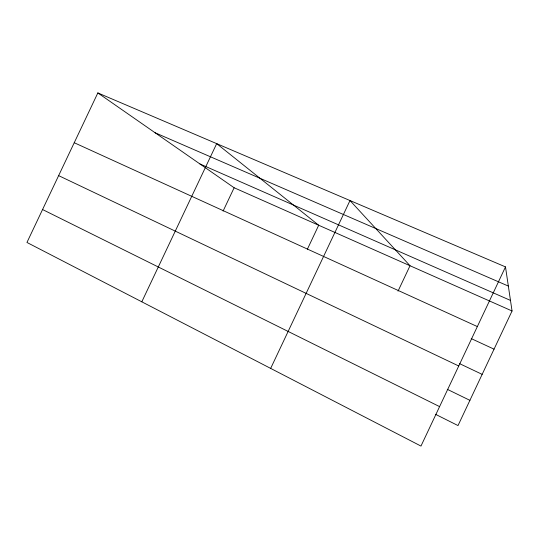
<?xml version="1.0" encoding="UTF-8"?>
<svg xmlns="http://www.w3.org/2000/svg" width="539" height="539" viewBox="0 0 539 539"><rect width="100%" height="100%" fill="white"/><g stroke="black" fill="none" stroke-linecap="round" stroke-linejoin="round"><path stroke-width="0.81" d="M398.031 291.134L410.024 265.74L350 200.535L270.666 368.4M505.494 266.899L420.972 446.076L26.95 242.456L97.849 92.924L505.494 266.899L512.05 310.976L458.009 425.567L435.485 414.296M141.804 301.806L216.685 143.637L318.704 225.248L307.385 249.207M223.092 211.086L234.135 187.754L97.849 92.924M155.104 132.756L508.351 286.074M199.942 163.964L510.48 300.418M234.135 187.754L512.05 310.976M74.234 142.727L477.345 326.573M471.201 338.586L494.047 349.151M459.417 363.569L482.156 374.362M58.636 175.626L458.75 365.994M447.276 389.306L469.907 400.342M42.561 209.536L439.588 406.622"/></g></svg>
